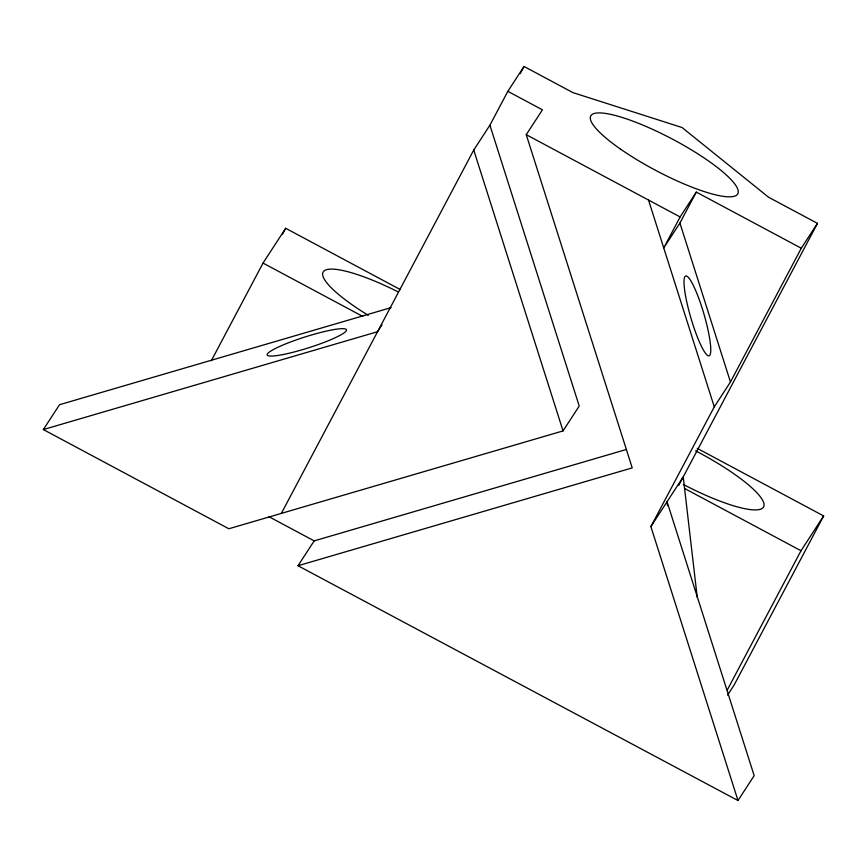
<?xml version="1.0" encoding="UTF-8"?>
<svg xmlns="http://www.w3.org/2000/svg" width="867" height="867" viewBox="0 0 867 867"><rect width="100%" height="100%" fill="white"/><g stroke="black" fill="none" stroke-linecap="round" stroke-linejoin="round"><path stroke-width="1.3" d="M211.299 360.77L263.037 263.08L285.677 228.281L400.186 289.513M282.523 234.231L285.677 228.281M281.363 513.383L473.74 150.045L489.909 125.195L507.845 91.328L524.015 66.466L572.924 92.617L682.058 127.525L768.552 197.221L817.462 223.372L678.742 485.368M520.222 73.641L524.015 66.466M696.309 192.095L680.129 216.956L663.743 247.919L679.912 223.057L696.309 192.095L801.281 248.233L817.462 223.372M667.503 505.613L667.059 501.744L754.16 775.672L737.99 800.534L650.879 526.605L714.278 406.861L730.458 382L801.281 248.233M727.25 690.056L801.01 550.74L823.65 515.941L697.209 448.337M823.65 515.941L734.132 685.017L727.554 695.128M489.909 125.195L579.221 406.049L563.051 430.91L228.845 528.762L43.35 429.566L59.52 404.716L391.136 307.612M381.957 324.941L377.546 331.714L43.35 429.566M737.99 800.534L298.01 565.739L632.216 467.887L526.247 134.678L542.428 109.816L507.845 91.328M298.01 565.739L314.19 540.889L626.364 449.474M650.879 526.605L683.229 476.883L697.252 597.428M526.247 134.678L680.129 216.956M263.037 263.08L362.742 316.401M684.583 488.489L801.01 550.74M268.868 516.656L314.19 540.889M679.912 223.057L730.458 382M648.516 200.049L714.278 406.861M473.74 150.045L563.051 430.91M368.323 315.35A83.199 17.73 27.9 0 1 324.16 270.851A83.199 17.73 27.9 0 1 397.812 291.724M695.594 450.851A83.199 17.73 27.9 0 1 763.805 506.426A83.199 17.73 27.9 0 1 683.326 484.447M282.967 354.57A41.605 5.711 -17.6 0 0 346.247 330.815A41.605 5.711 -17.6 0 0 291.377 341.663A41.605 5.711 -17.6 0 0 282.967 354.57M620.078 148.799A83.199 17.73 27.9 0 0 737.763 193.861A83.199 17.73 27.9 0 0 634.958 121.933A83.199 17.73 27.9 0 0 620.078 148.799M685.45 295.246A41.605 6.817 73.7 0 0 708.621 355.86A41.605 6.817 73.7 0 0 698.108 296.568A41.605 6.817 73.7 0 0 685.45 295.246"/></g></svg>
